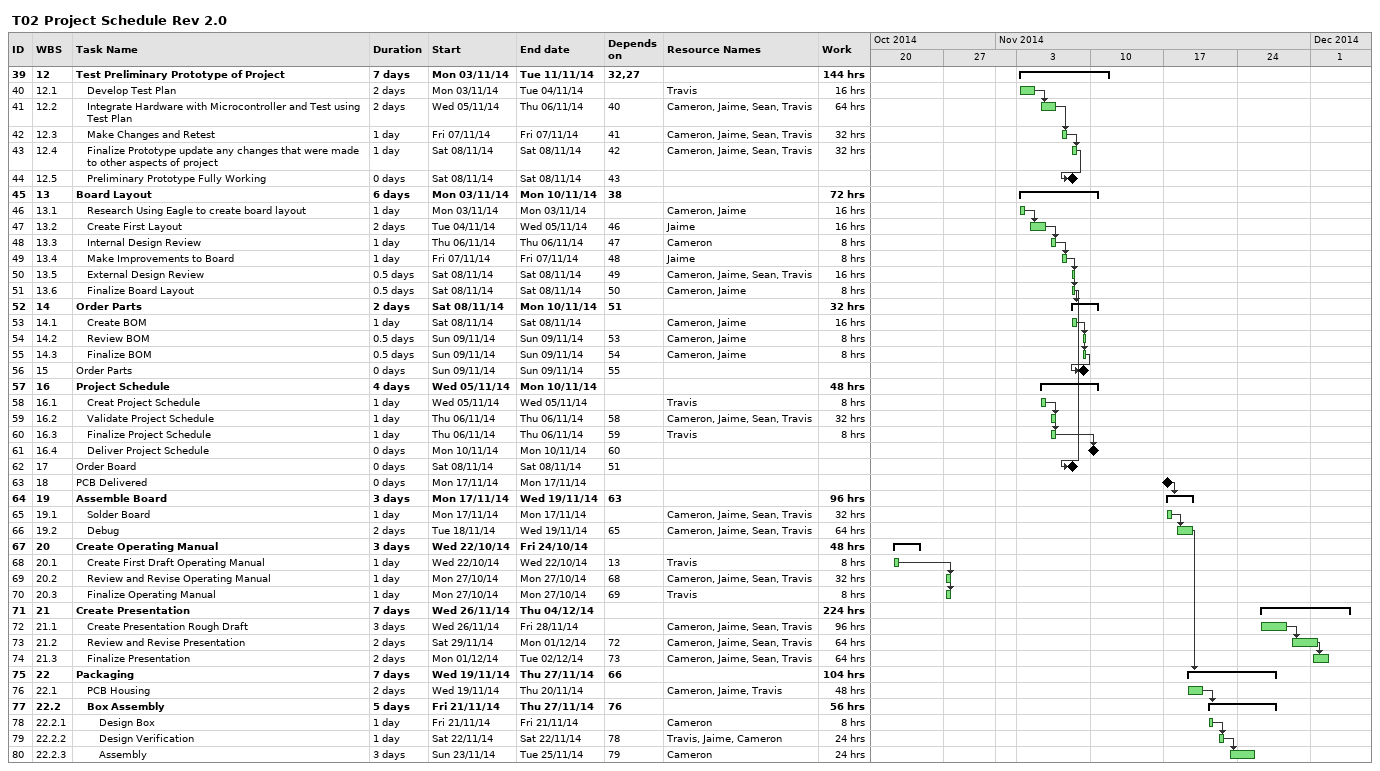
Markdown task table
T02 Project Schedule Rev 2.0

| ID | WBS | Task | Duration | Start | Finish | Predecessors | Resources | Work (h) |
|---|---|---|---|---|---|---|---|---|
| 39 | 12 | **Test Preliminary Prototype of Project** | 7d | 2014-11-03 | 2014-11-11 | 32, 27 |  | 144 |
| 40 | 12.1 | Develop Test Plan | 2d | 2014-11-03 | 2014-11-04 |  | Travis | 16 |
| 41 | 12.2 | Integrate Hardware with Microcontroller and Test using Test Plan | 2d | 2014-11-05 | 2014-11-06 | 40 | Cameron, Jaime, Sean, Travis | 64 |
| 42 | 12.3 | Make Changes and Retest | 1d | 2014-11-07 | 2014-11-07 | 41 | Cameron, Jaime, Sean, Travis | 32 |
| 43 | 12.4 | Finalize Prototype update any changes that were made to other aspects of project | 1d | 2014-11-08 | 2014-11-08 | 42 | Cameron, Jaime, Sean, Travis | 32 |
| 44 | 12.5 | Preliminary Prototype Fully Working | 0d | 2014-11-08 | 2014-11-08 | 43 |  |  |
| 45 | 13 | **Board Layout** | 6d | 2014-11-03 | 2014-11-10 | 38 |  | 72 |
| 46 | 13.1 | Research Using Eagle to create board layout | 1d | 2014-11-03 | 2014-11-03 |  | Cameron, Jaime | 16 |
| 47 | 13.2 | Create First Layout | 2d | 2014-11-04 | 2014-11-05 | 46 | Jaime | 16 |
| 48 | 13.3 | Internal Design Review | 1d | 2014-11-06 | 2014-11-06 | 47 | Cameron | 8 |
| 49 | 13.4 | Make Improvements to Board | 1d | 2014-11-07 | 2014-11-07 | 48 | Jaime | 8 |
| 50 | 13.5 | External Design Review | 0.5d | 2014-11-08 | 2014-11-08 | 49 | Cameron, Jaime, Sean, Travis | 16 |
| 51 | 13.6 | Finalize Board Layout | 0.5d | 2014-11-08 | 2014-11-08 | 50 | Cameron, Jaime | 8 |
| 52 | 14 | **Order Parts** | 2d | 2014-11-08 | 2014-11-10 | 51 |  | 32 |
| 53 | 14.1 | Create BOM | 1d | 2014-11-08 | 2014-11-08 |  | Cameron, Jaime | 16 |
| 54 | 14.2 | Review BOM | 0.5d | 2014-11-09 | 2014-11-09 | 53 | Cameron, Jaime | 8 |
| 55 | 14.3 | Finalize BOM | 0.5d | 2014-11-09 | 2014-11-09 | 54 | Cameron, Jaime | 8 |
| 56 | 15 | Order Parts | 0d | 2014-11-09 | 2014-11-09 | 55 |  |  |
| 57 | 16 | **Project Schedule** | 4d | 2014-11-05 | 2014-11-10 |  |  | 48 |
| 58 | 16.1 | Creat Project Schedule | 1d | 2014-11-05 | 2014-11-05 |  | Travis | 8 |
| 59 | 16.2 | Validate Project Schedule | 1d | 2014-11-06 | 2014-11-06 | 58 | Cameron, Jaime, Sean, Travis | 32 |
| 60 | 16.3 | Finalize Project Schedule | 1d | 2014-11-06 | 2014-11-06 | 59 | Travis | 8 |
| 61 | 16.4 | Deliver Project Schedule | 0d | 2014-11-10 | 2014-11-10 | 60 |  |  |
| 62 | 17 | Order Board | 0d | 2014-11-08 | 2014-11-08 | 51 |  |  |
| 63 | 18 | PCB Delivered | 0d | 2014-11-17 | 2014-11-17 |  |  |  |
| 64 | 19 | **Assemble Board** | 3d | 2014-11-17 | 2014-11-19 | 63 |  | 96 |
| 65 | 19.1 | Solder Board | 1d | 2014-11-17 | 2014-11-17 |  | Cameron, Jaime, Sean, Travis | 32 |
| 66 | 19.2 | Debug | 2d | 2014-11-18 | 2014-11-19 | 65 | Cameron, Jaime, Sean, Travis | 64 |
| 67 | 20 | **Create Operating Manual** | 3d | 2014-10-22 | 2014-10-24 |  |  | 48 |
| 68 | 20.1 | Create First Draft Operating Manual | 1d | 2014-10-22 | 2014-10-22 | 13 | Travis | 8 |
| 69 | 20.2 | Review and Revise Operating Manual | 1d | 2014-10-27 | 2014-10-27 | 68 | Cameron, Jaime, Sean, Travis | 32 |
| 70 | 20.3 | Finalize Operating Manual | 1d | 2014-10-27 | 2014-10-27 | 69 | Travis | 8 |
| 71 | 21 | **Create Presentation** | 7d | 2014-11-26 | 2014-12-04 |  |  | 224 |
| 72 | 21.1 | Create Presentation Rough Draft | 3d | 2014-11-26 | 2014-11-28 |  | Cameron, Jaime, Sean, Travis | 96 |
| 73 | 21.2 | Review and Revise Presentation | 2d | 2014-11-29 | 2014-12-01 | 72 | Cameron, Jaime, Sean, Travis | 64 |
| 74 | 21.3 | Finalize Presentation | 2d | 2014-12-01 | 2014-12-02 | 73 | Cameron, Jaime, Sean, Travis | 64 |
| 75 | 22 | **Packaging** | 7d | 2014-11-19 | 2014-11-27 | 66 |  | 104 |
| 76 | 22.1 | PCB Housing | 2d | 2014-11-19 | 2014-11-20 |  | Cameron, Jaime, Travis | 48 |
| 77 | 22.2 | **Box Assembly** | 5d | 2014-11-21 | 2014-11-27 | 76 |  | 56 |
| 78 | 22.2.1 | Design Box | 1d | 2014-11-21 | 2014-11-21 |  | Cameron | 8 |
| 79 | 22.2.2 | Design Verification | 1d | 2014-11-22 | 2014-11-22 | 78 | Travis, Jaime, Cameron | 24 |
| 80 | 22.2.3 | Assembly | 3d | 2014-11-23 | 2014-11-25 | 79 | Cameron | 24 |
